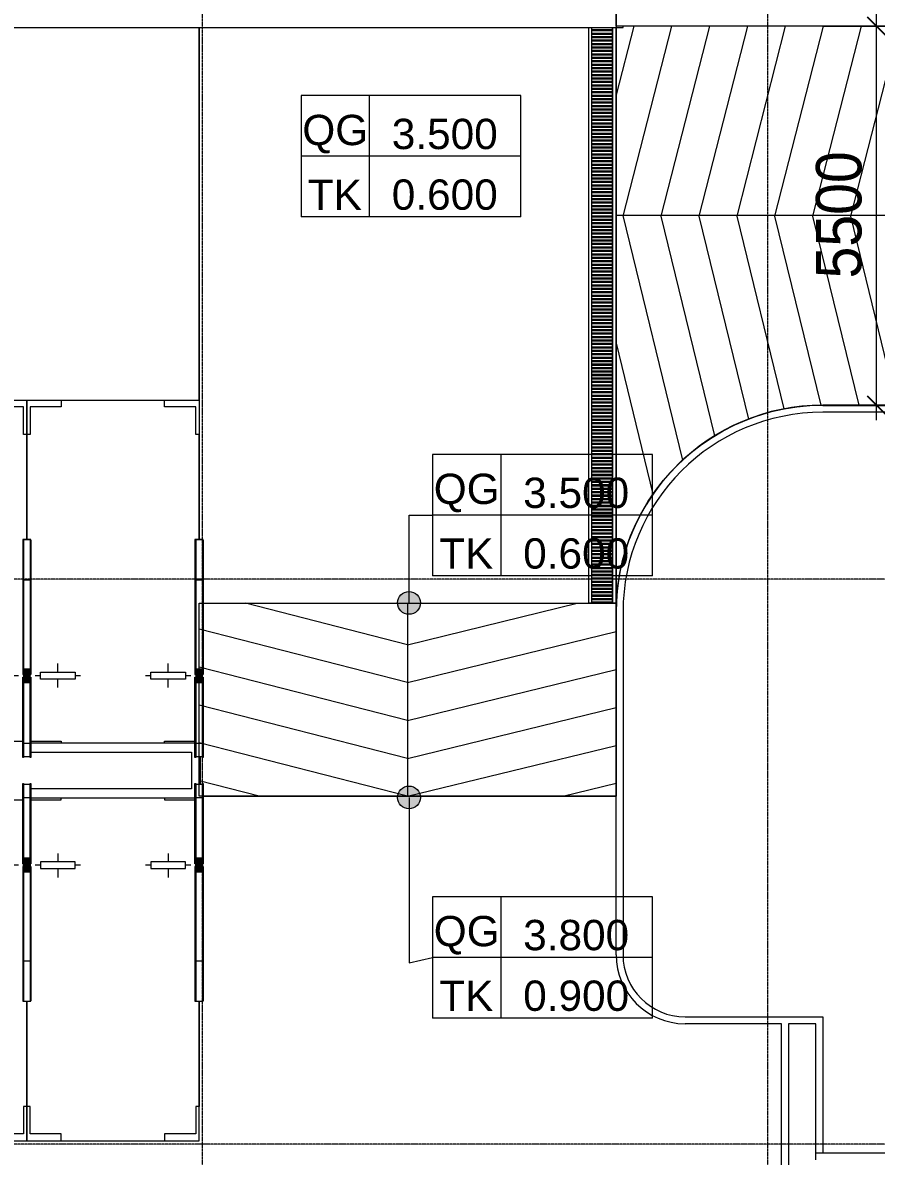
# Model space of a CAD drawing. Header units: millimetres. Extents: x -24439 to 198341, y -52871 to 149926.
# Drawn here: x 89143 to 101528, y 53362 to 69812 of the extents above; entities that cross this region are included whole.
import ezdxf

# ---------------------------------------------------------------- set-up
doc = ezdxf.new("R2010")
doc.units = ezdxf.units.MM
doc.linetypes.add('Grid Line', pattern=[22.225, 12.7, -3.175, 3.175, -3.175])
for name, color, linetype, lineweight in [('A-ANNO-DIMS', 211, 'Continuous', 9), ('A-ANNO-DIMS-220', 211, 'Continuous', 9), ('A-ANNO-NOTE', 131, 'Continuous', 9), ('A-DETL-THIN', 151, 'Continuous', 9), ('A-FLOR', 192, 'Continuous', 9), ('A-WALL', 113, 'Continuous', 9), ('C-PRKG', 70, 'Continuous', 9), ('M-EQPM', 50, 'Continuous', 9), ('S-COLS', 52, 'Continuous', 9), ('S-COLS-3', 9, 'Continuous', 9), ('S-COLS-4', 52, 'Continuous', 18), ('S-GRID-1', 1, 'Grid Line', 9)]:
    doc.layers.add(name, color=color, linetype=linetype, lineweight=lineweight)
doc.styles.add('Arial_6', font='arial_0.ttf', dxfattribs={"height": 2})
doc.styles.add('Arial_7', font='arial_0.ttf', dxfattribs={"height": 440})
doc.styles.add('Arial_9', font='arial_0.ttf', dxfattribs={"width": 0.9, "height": 660})
doc.dimstyles.new('1_Dim_chi_tiet_khu_đất_2', dxfattribs={"dimscale": 304.8, "dimtxt": 673.371204, "dimasz": 0.866142, "dimexe": 0.721785, "dimexo": 0.0625, "dimgap": 0.072178, "dimtad": 1, "dimdec": 0, "dimrnd": 5, "dimzin": 0, "dimdsep": 46, "dimtxsty": 'Arial_9', "dimblk1": 'OBLIQUE', "dimblk2": 'OBLIQUE', "dimsah": 1, "dimcen": 0.09, "dimdle": 0.721785, "dimazin": 0, "dimtfac": 1, "dimtdec": 4, "dimtix": 1, "dimtmove": 0, "dimatfit": 3, "dimfxl": 2.165354, "dimfxlon": 1, "dimtvp": 1, "dimtolj": 1, "dimtzin": 0, "dimarcsym": 2})

# ---------------------------------------------------------------- blocks, each defined once
blk = doc.blocks.new('xe oto1 - xe oto-V148-TKCS_MB ĐỊNH VỊ CAO ĐỘ THIẾT KẾ')
at = {"layer": 'C-PRKG'}
for p, q in [((-2500, 4980), (-2500, 4500)), ((-2500, 4980), (-2500, 0)), ((-2450, 4500), (-2450, 4950)), ((-2450, 4950), (-2000, 4950)), ((-2000, 4950), (-2000, 4980)), ((-500, 4980), (-500, 4950)), ((-500, 4950), (-60, 4950)), ((-2500, 4500), (-2450, 4500)), ((-2500, 500), (-2500, 4500)), ((-2500, 4500), (-2500, 500)), ((-2050, 4170), (-2050, 4050)), ((-2050, 4170), (-2050, 4050)), ((-450, 4170), (-450, 4050)), ((-450, 4170), (-450, 4050)), ((-2300, 4000), (-2380, 4000)), ((-2300, 4000), (-2380, 4000)), ((-1800, 4050), (-2300, 4050)), ((-2300, 4050), (-2300, 3950)), ((-2300, 3950), (-1800, 3950)), ((-2050, 3950), (-2050, 3820)), ((-2050, 3950), (-2050, 3820)), ((-1800, 3950), (-1800, 4050)), ((-1720, 4000), (-1800, 4000)), ((-1720, 4000), (-1800, 4000)), ((-700, 4000), (-780, 4000)), ((-700, 4000), (-780, 4000)), ((-200, 4050), (-700, 4050)), ((-700, 4050), (-700, 3950)), ((-700, 3950), (-200, 3950)), ((-450, 3950), (-450, 3820)), ((-450, 3950), (-450, 3820)), ((-200, 3950), (-200, 4050)), ((-120, 4000), (-200, 4000)), ((-120, 4000), (-200, 4000)), ((0, 0), (0, 2025)), ((0, 500), (0, 2025)), ((0, 2025), (0, 500)), ((-2450, 500), (-2500, 500)), ((-2500, 500), (-2500, 0)), ((-2450, 100), (-2450, 500)), ((0, 500), (-50, 500)), ((-50, 500), (-50, 100)), ((0, 0), (0, 500)), ((-2500, 0), (-2000, 0)), ((-2500, 0), (0, 0)), ((-2000, 100), (-2450, 100)), ((-2000, 0), (-2000, 100)), ((-500, 100), (-500, 0)), ((-50, 100), (-500, 100)), ((-500, 0), (0, 0))]:
    blk.add_line(p, q, dxfattribs=at)
blk = doc.blocks.new('xe oto1 - xe oto-V149-TKCS_MB ĐỊNH VỊ CAO ĐỘ THIẾT KẾ')
at = {"layer": 'C-PRKG'}
for p, q in [((-2440, 4950), (-2000, 4950)), ((-2000, 4950), (-2000, 4980)), ((-500, 4980), (-500, 4950)), ((-500, 4950), (-60, 4950)), ((-2050, 4170), (-2050, 4050)), ((-2050, 4170), (-2050, 4050)), ((-450, 4170), (-450, 4050)), ((-450, 4170), (-450, 4050)), ((-2300, 4000), (-2380, 4000)), ((-2300, 4000), (-2380, 4000)), ((-1800, 4050), (-2300, 4050)), ((-2300, 4050), (-2300, 3950)), ((-2300, 3950), (-1800, 3950)), ((-2050, 3950), (-2050, 3820)), ((-2050, 3950), (-2050, 3820)), ((-1800, 3950), (-1800, 4050)), ((-1720, 4000), (-1800, 4000)), ((-1720, 4000), (-1800, 4000)), ((-700, 4000), (-780, 4000)), ((-700, 4000), (-780, 4000)), ((-200, 4050), (-700, 4050)), ((-700, 4050), (-700, 3950)), ((-700, 3950), (-200, 3950)), ((-450, 3950), (-450, 3820)), ((-450, 3950), (-450, 3820)), ((-200, 3950), (-200, 4050)), ((-120, 4000), (-200, 4000)), ((-120, 4000), (-200, 4000)), ((-2500, 2025), (-2500, 0)), ((-2500, 500), (-2500, 2025)), ((-2500, 2025), (-2500, 500)), ((0, 0), (0, 2025)), ((0, 500), (0, 2025)), ((0, 2025), (0, 500)), ((-2450, 500), (-2500, 500)), ((-2500, 500), (-2500, 0)), ((-2450, 100), (-2450, 500)), ((0, 500), (-50, 500)), ((-50, 500), (-50, 100)), ((0, 0), (0, 500)), ((-2500, 0), (-2000, 0)), ((-2500, 0), (0, 0)), ((-2000, 100), (-2450, 100)), ((-2000, 0), (-2000, 100)), ((-500, 100), (-500, 0)), ((-50, 100), (-500, 100)), ((-500, 0), (0, 0))]:
    blk.add_line(p, q, dxfattribs=at)
blk = doc.blocks.new('xe oto1 - xe oto-V150-TKCS_MB ĐỊNH VỊ CAO ĐỘ THIẾT KẾ')
at = {"layer": 'C-PRKG'}
for p, q in [((-2500, 0), (0, 0)), ((-2500, -4980), (-2500, 0)), ((-500, 0), (0, 0)), ((-500, -100), (-500, 0)), ((0, 0), (0, -500)), ((0, 0), (0, -2025)), ((-2500, 0), (-2000, 0)), ((-2500, -500), (-2500, 0)), ((-2450, -100), (-2450, -500)), ((-2000, -100), (-2450, -100)), ((-2000, 0), (-2000, -100)), ((-50, -100), (-500, -100)), ((-50, -500), (-50, -100)), ((-2450, -500), (-2500, -500)), ((-2500, -500), (-2500, -4500)), ((-2500, -4500), (-2500, -500)), ((0, -500), (-50, -500)), ((0, -500), (0, -2025)), ((0, -2025), (0, -500)), ((-2050, -3950), (-2050, -3820)), ((-2050, -3950), (-2050, -3820)), ((-450, -3950), (-450, -3820)), ((-450, -3950), (-450, -3820)), ((-2300, -4000), (-2380, -4000)), ((-2300, -4000), (-2380, -4000)), ((-2300, -3950), (-1800, -3950)), ((-2300, -4050), (-2300, -3950)), ((-1800, -4050), (-2300, -4050)), ((-2050, -4170), (-2050, -4050)), ((-2050, -4170), (-2050, -4050)), ((-1800, -3950), (-1800, -4050)), ((-1720, -4000), (-1800, -4000)), ((-1720, -4000), (-1800, -4000)), ((-700, -4000), (-780, -4000)), ((-700, -4000), (-780, -4000)), ((-700, -3950), (-200, -3950)), ((-700, -4050), (-700, -3950)), ((-200, -4050), (-700, -4050)), ((-450, -4170), (-450, -4050)), ((-450, -4170), (-450, -4050)), ((-200, -3950), (-200, -4050)), ((-120, -4000), (-200, -4000)), ((-120, -4000), (-200, -4000)), ((-2500, -4500), (-2450, -4500)), ((-2500, -4980), (-2500, -4500)), ((-2450, -4500), (-2450, -4950)), ((-2450, -4950), (-2000, -4950)), ((-2000, -4950), (-2000, -4980)), ((-500, -4950), (-60, -4950)), ((-500, -4980), (-500, -4950))]:
    blk.add_line(p, q, dxfattribs=at)
blk = doc.blocks.new('xe oto1 - xe oto-V151-TKCS_MB ĐỊNH VỊ CAO ĐỘ THIẾT KẾ')
at = {"layer": 'C-PRKG'}
for p, q in [((-2500, 0), (0, 0)), ((-2500, -2025), (-2500, 0)), ((-500, 0), (0, 0)), ((-500, -100), (-500, 0)), ((0, 0), (0, -500)), ((0, 0), (0, -2025)), ((-2500, 0), (-2000, 0)), ((-2500, -500), (-2500, 0)), ((-2450, -100), (-2450, -500)), ((-2000, -100), (-2450, -100)), ((-2000, 0), (-2000, -100)), ((-50, -100), (-500, -100)), ((-50, -500), (-50, -100)), ((-2450, -500), (-2500, -500)), ((-2500, -500), (-2500, -2025)), ((-2500, -2025), (-2500, -500)), ((0, -500), (-50, -500)), ((0, -500), (0, -2025)), ((0, -2025), (0, -500)), ((-2050, -3950), (-2050, -3820)), ((-2050, -3950), (-2050, -3820)), ((-450, -3950), (-450, -3820)), ((-450, -3950), (-450, -3820)), ((-2300, -4000), (-2380, -4000)), ((-2300, -4000), (-2380, -4000)), ((-2300, -3950), (-1800, -3950)), ((-2300, -4050), (-2300, -3950)), ((-1800, -4050), (-2300, -4050)), ((-2050, -4170), (-2050, -4050)), ((-2050, -4170), (-2050, -4050)), ((-1800, -3950), (-1800, -4050)), ((-1720, -4000), (-1800, -4000)), ((-1720, -4000), (-1800, -4000)), ((-700, -4000), (-780, -4000)), ((-700, -4000), (-780, -4000)), ((-700, -3950), (-200, -3950)), ((-700, -4050), (-700, -3950)), ((-200, -4050), (-700, -4050)), ((-450, -4170), (-450, -4050)), ((-450, -4170), (-450, -4050)), ((-200, -3950), (-200, -4050)), ((-120, -4000), (-200, -4000)), ((-120, -4000), (-200, -4000)), ((-2440, -4950), (-2000, -4950)), ((-2000, -4950), (-2000, -4980)), ((-500, -4950), (-60, -4950)), ((-500, -4980), (-500, -4950))]:
    blk.add_line(p, q, dxfattribs=at)
blk = doc.blocks.new('TRỤ ĐỂ XE - TRỤ ĐỂ XE-2599185-TKCS_MB ĐỊNH VỊ CAO ĐỘ THIẾT KẾ')
at = {"layer": 'S-COLS-3'}
blk.add_hatch(color=256, dxfattribs=at).paths.add_polyline_path([(50, 100), (-50, 100), (-50, -100), (50, -100), (50, 20)])
at = {"layer": 'S-COLS'}
for p, q in [((-60, 961), (-60, 1185)), ((-60, 1185), (-50, 1185)), ((-50, 1185), (-50, 961)), ((-50, 1177), (50, 1177)), ((50, 961), (50, 1185)), ((50, 1185), (60, 1185)), ((60, 1185), (60, 961)), ((-60, 20), (-60, 961)), ((-50, 961), (-60, 961)), ((50, 978), (-50, 978)), ((-50, 961), (-50, 20)), ((50, 20), (50, 961)), ((60, 961), (50, 961)), ((60, 961), (60, 20)), ((-50, 20), (-60, 20)), ((50, 100), (-50, 100)), ((60, 20), (50, 20)), ((-60, -1363), (-60, -20)), ((-50, -20), (-60, -20)), ((-50, -1363), (-50, -20)), ((50, -100), (-50, -100)), ((50, -1363), (50, -20)), ((60, -20), (50, -20)), ((60, -1363), (60, -20)), ((-60, -1966), (-60, -1363)), ((-50, -1363), (-60, -1363)), ((-50, -1966), (-50, -1363)), ((-50, -1388), (50, -1388)), ((50, -1966), (50, -1363)), ((60, -1363), (50, -1363)), ((60, -1966), (60, -1363)), ((-50, -1966), (-60, -1966)), ((-60, -1966), (-60, -1975)), ((-50, -1974), (-50, -1966)), ((-50, -1974), (50, -1974)), ((60, -1966), (50, -1966)), ((50, -1974), (50, -1966)), ((60, -1975), (60, -1966)), ((-60, -1975), (60, -1975))]:
    blk.add_line(p, q, dxfattribs=at)
at = {"layer": 'S-COLS-4'}
for p, q in [((-50, 20), (-50, -20)), ((50, -20), (50, 20))]:
    blk.add_line(p, q, dxfattribs=at)
blk = doc.blocks.new('TRỤ ĐỂ XE - TRỤ ĐỂ XE-2599187-TKCS_MB ĐỊNH VỊ CAO ĐỘ THIẾT KẾ')
at = {"layer": 'S-COLS-3'}
blk.add_hatch(color=256, dxfattribs=at).paths.add_polyline_path([(-50, 100), (-50, -100), (50, -100), (50, 100)])
at = {"layer": 'S-COLS'}
for p, q in [((60, 1975), (-60, 1975)), ((-60, 1975), (-60, 1966)), ((60, 1966), (60, 1975)), ((-60, 1966), (-50, 1966)), ((-60, 1363), (-60, 1966)), ((50, 1974), (-50, 1974)), ((-50, 1966), (-50, 1974)), ((-50, 1363), (-50, 1966)), ((50, 1966), (50, 1974)), ((50, 1966), (60, 1966)), ((50, 1363), (50, 1966)), ((60, 1363), (60, 1966)), ((-60, 1363), (-50, 1363)), ((-60, 20), (-60, 1363)), ((50, 1388), (-50, 1388)), ((-50, 20), (-50, 1363)), ((50, 1363), (60, 1363)), ((50, 20), (50, 1363)), ((60, 20), (60, 1363)), ((-60, 20), (-50, 20)), ((-50, 100), (50, 100)), ((50, 20), (60, 20)), ((-60, -961), (-60, -20)), ((-60, -20), (-50, -20)), ((-50, -20), (-50, -961)), ((-50, -100), (50, -100)), ((50, -961), (50, -20)), ((50, -20), (60, -20)), ((60, -20), (60, -961)), ((-60, -1185), (-60, -961)), ((-60, -961), (-50, -961)), ((-50, -961), (-50, -1185)), ((-50, -978), (50, -978)), ((50, -1185), (50, -961)), ((50, -961), (60, -961)), ((60, -961), (60, -1185)), ((-50, -1185), (-60, -1185)), ((50, -1177), (-50, -1177)), ((60, -1185), (50, -1185))]:
    blk.add_line(p, q, dxfattribs=at)
at = {"layer": 'S-COLS-4'}
for p, q in [((-50, -20), (-50, 20)), ((50, 20), (50, -20))]:
    blk.add_line(p, q, dxfattribs=at)
blk = doc.blocks.new('THOAT NUOC 300 - w300-4726151-TKCS_MB ĐỊNH VỊ CAO ĐỘ THIẾT KẾ')
at = {"layer": 'M-EQPM'}
for p, q in [((-4187, 150), (-4187, 200)), ((4167, 200), (-4187, 200)), ((-4187, -150), (-4187, 150)), ((-4167, 150), (-4187, 150)), ((-4187, 150), (4167, 150)), ((-4167, 150), (-4167, -150)), ((-4137, -150), (-4137, 150)), ((-4117, 150), (-4137, 150)), ((-4117, 150), (-4117, -150)), ((-4087, -150), (-4087, 150)), ((-4067, 150), (-4087, 150)), ((-4067, 150), (-4067, -150)), ((-4037, -150), (-4037, 150)), ((-4017, 150), (-4037, 150)), ((-4017, 150), (-4017, -150)), ((-3987, -150), (-3987, 150)), ((-3967, 150), (-3987, 150)), ((-3967, 150), (-3967, -150)), ((-3937, -150), (-3937, 150)), ((-3917, 150), (-3937, 150)), ((-3917, 150), (-3917, -150)), ((-3887, -150), (-3887, 150)), ((-3867, 150), (-3887, 150)), ((-3867, 150), (-3867, -150)), ((-3837, -150), (-3837, 150)), ((-3817, 150), (-3837, 150)), ((-3817, 150), (-3817, -150)), ((-3787, -150), (-3787, 150)), ((-3767, 150), (-3787, 150)), ((-3767, 150), (-3767, -150)), ((-3737, -150), (-3737, 150)), ((-3717, 150), (-3737, 150)), ((-3717, 150), (-3717, -150)), ((-3687, -150), (-3687, 150)), ((-3667, 150), (-3687, 150)), ((-3667, 150), (-3667, -150)), ((-3637, -150), (-3637, 150)), ((-3617, 150), (-3637, 150)), ((-3617, 150), (-3617, -150)), ((-3587, -150), (-3587, 150)), ((-3567, 150), (-3587, 150)), ((-3567, 150), (-3567, -150)), ((-3537, -150), (-3537, 150)), ((-3517, 150), (-3537, 150)), ((-3517, 150), (-3517, -150)), ((-3487, -150), (-3487, 150)), ((-3467, 150), (-3487, 150)), ((-3467, 150), (-3467, -150)), ((-3437, -150), (-3437, 150)), ((-3417, 150), (-3437, 150)), ((-3417, 150), (-3417, -150)), ((-3387, -150), (-3387, 150)), ((-3367, 150), (-3387, 150)), ((-3367, 150), (-3367, -150)), ((-3337, -150), (-3337, 150)), ((-3317, 150), (-3337, 150)), ((-3317, 150), (-3317, -150)), ((-3287, -150), (-3287, 150)), ((-3267, 150), (-3287, 150)), ((-3267, 150), (-3267, -150)), ((-3237, -150), (-3237, 150)), ((-3217, 150), (-3237, 150)), ((-3217, 150), (-3217, -150)), ((-3187, -150), (-3187, 150)), ((-3167, 150), (-3187, 150)), ((-3167, 150), (-3167, -150)), ((-3137, -150), (-3137, 150)), ((-3117, 150), (-3137, 150)), ((-3117, 150), (-3117, -150)), ((-3087, -150), (-3087, 150)), ((-3067, 150), (-3087, 150)), ((-3067, 150), (-3067, -150)), ((-3037, -150), (-3037, 150)), ((-3017, 150), (-3037, 150)), ((-3017, 150), (-3017, -150)), ((-2987, -150), (-2987, 150)), ((-2967, 150), (-2987, 150)), ((-2967, 150), (-2967, -150)), ((-2937, -150), (-2937, 150)), ((-2917, 150), (-2937, 150)), ((-2917, 150), (-2917, -150)), ((-2887, -150), (-2887, 150)), ((-2867, 150), (-2887, 150)), ((-2867, 150), (-2867, -150)), ((-2836, -150), (-2836, 150)), ((-2816, 150), (-2836, 150)), ((-2816, 150), (-2816, -150)), ((-2786, -150), (-2786, 150)), ((-2766, 150), (-2786, 150)), ((-2766, 150), (-2766, -150)), ((-2736, -150), (-2736, 150)), ((-2716, 150), (-2736, 150)), ((-2716, 150), (-2716, -150)), ((-2686, -150), (-2686, 150)), ((-2666, 150), (-2686, 150)), ((-2666, 150), (-2666, -150)), ((-2636, -150), (-2636, 150)), ((-2616, 150), (-2636, 150)), ((-2616, 150), (-2616, -150)), ((-2586, -150), (-2586, 150)), ((-2566, 150), (-2586, 150)), ((-2566, 150), (-2566, -150)), ((-2536, -150), (-2536, 150)), ((-2516, 150), (-2536, 150)), ((-2516, 150), (-2516, -150)), ((-2486, -150), (-2486, 150)), ((-2466, 150), (-2486, 150)), ((-2466, 150), (-2466, -150)), ((-2436, -150), (-2436, 150)), ((-2416, 150), (-2436, 150)), ((-2416, 150), (-2416, -150)), ((-2386, -150), (-2386, 150)), ((-2366, 150), (-2386, 150)), ((-2366, 150), (-2366, -150)), ((-2336, -150), (-2336, 150)), ((-2316, 150), (-2336, 150)), ((-2316, 150), (-2316, -150)), ((-2286, -150), (-2286, 150)), ((-2266, 150), (-2286, 150)), ((-2266, 150), (-2266, -150)), ((-2236, -150), (-2236, 150)), ((-2216, 150), (-2236, 150)), ((-2216, 150), (-2216, -150)), ((-2186, -150), (-2186, 150)), ((-2166, 150), (-2186, 150)), ((-2166, 150), (-2166, -150)), ((-2136, -150), (-2136, 150)), ((-2116, 150), (-2136, 150)), ((-2116, 150), (-2116, -150)), ((-2086, -150), (-2086, 150)), ((-2066, 150), (-2086, 150)), ((-2066, 150), (-2066, -150)), ((-2036, -150), (-2036, 150)), ((-2016, 150), (-2036, 150)), ((-2016, 150), (-2016, -150)), ((-1986, -150), (-1986, 150)), ((-1966, 150), (-1986, 150)), ((-1966, 150), (-1966, -150)), ((-1936, -150), (-1936, 150)), ((-1916, 150), (-1936, 150)), ((-1916, 150), (-1916, -150)), ((-1886, -150), (-1886, 150)), ((-1866, 150), (-1886, 150)), ((-1866, 150), (-1866, -150)), ((-1836, -150), (-1836, 150)), ((-1816, 150), (-1836, 150)), ((-1816, 150), (-1816, -150)), ((-1786, -150), (-1786, 150)), ((-1766, 150), (-1786, 150)), ((-1766, 150), (-1766, -150)), ((-1736, -150), (-1736, 150)), ((-1716, 150), (-1736, 150)), ((-1716, 150), (-1716, -150)), ((-1686, -150), (-1686, 150)), ((-1666, 150), (-1686, 150)), ((-1666, 150), (-1666, -150)), ((-1636, -150), (-1636, 150)), ((-1616, 150), (-1636, 150)), ((-1616, 150), (-1616, -150)), ((-1586, -150), (-1586, 150)), ((-1566, 150), (-1586, 150)), ((-1566, 150), (-1566, -150)), ((-1536, -150), (-1536, 150)), ((-1516, 150), (-1536, 150)), ((-1516, 150), (-1516, -150)), ((-1486, -150), (-1486, 150)), ((-1466, 150), (-1486, 150)), ((-1466, 150), (-1466, -150)), ((-1436, -150), (-1436, 150)), ((-1416, 150), (-1436, 150)), ((-1416, 150), (-1416, -150)), ((-1386, -150), (-1386, 150)), ((-1366, 150), (-1386, 150)), ((-1366, 150), (-1366, -150)), ((-1336, -150), (-1336, 150)), ((-1316, 150), (-1336, 150)), ((-1316, 150), (-1316, -150)), ((-1286, -150), (-1286, 150)), ((-1266, 150), (-1286, 150)), ((-1266, 150), (-1266, -150)), ((-1236, -150), (-1236, 150)), ((-1216, 150), (-1236, 150)), ((-1216, 150), (-1216, -150)), ((-1186, -150), (-1186, 150)), ((-1166, 150), (-1186, 150)), ((-1166, 150), (-1166, -150)), ((-1136, -150), (-1136, 150)), ((-1116, 150), (-1136, 150)), ((-1116, 150), (-1116, -150)), ((-1086, -150), (-1086, 150)), ((-1066, 150), (-1086, 150)), ((-1066, 150), (-1066, -150)), ((-1036, -150), (-1036, 150)), ((-1016, 150), (-1036, 150)), ((-1016, 150), (-1016, -150)), ((-986, -150), (-986, 150)), ((-966, 150), (-986, 150)), ((-966, 150), (-966, -150)), ((-935, -150), (-935, 150)), ((-915, 150), (-935, 150)), ((-915, 150), (-915, -150)), ((-885, -150), (-885, 150)), ((-865, 150), (-885, 150)), ((-865, 150), (-865, -150)), ((-835, -150), (-835, 150)), ((-815, 150), (-835, 150)), ((-815, 150), (-815, -150)), ((-785, -150), (-785, 150)), ((-765, 150), (-785, 150)), ((-765, 150), (-765, -150)), ((-735, -150), (-735, 150)), ((-715, 150), (-735, 150)), ((-715, 150), (-715, -150)), ((-685, -150), (-685, 150)), ((-665, 150), (-685, 150)), ((-665, 150), (-665, -150)), ((-635, -150), (-635, 150)), ((-615, 150), (-635, 150)), ((-615, 150), (-615, -150)), ((-585, -150), (-585, 150)), ((-565, 150), (-585, 150)), ((-565, 150), (-565, -150)), ((-535, -150), (-535, 150)), ((-515, 150), (-535, 150)), ((-515, 150), (-515, -150)), ((-485, -150), (-485, 150)), ((-465, 150), (-485, 150)), ((-465, 150), (-465, -150)), ((-435, -150), (-435, 150)), ((-415, 150), (-435, 150)), ((-415, 150), (-415, -150)), ((-385, -150), (-385, 150)), ((-365, 150), (-385, 150)), ((-365, 150), (-365, -150)), ((-335, -150), (-335, 150)), ((-315, 150), (-335, 150)), ((-315, 150), (-315, -150)), ((-285, -150), (-285, 150)), ((-265, 150), (-285, 150)), ((-265, 150), (-265, -150)), ((-235, -150), (-235, 150)), ((-215, 150), (-235, 150)), ((-215, 150), (-215, -150)), ((-185, -150), (-185, 150)), ((-165, 150), (-185, 150)), ((-165, 150), (-165, -150)), ((-135, -150), (-135, 150)), ((-115, 150), (-135, 150)), ((-115, 150), (-115, -150)), ((-85, -150), (-85, 150)), ((-65, 150), (-85, 150)), ((-65, 150), (-65, -150)), ((-35, -150), (-35, 150)), ((-15, 150), (-35, 150)), ((-15, 150), (-15, -150)), ((15, -150), (15, 150)), ((35, 150), (15, 150)), ((35, 150), (35, -150)), ((65, -150), (65, 150)), ((85, 150), (65, 150)), ((85, 150), (85, -150)), ((115, -150), (115, 150)), ((135, 150), (115, 150)), ((135, 150), (135, -150)), ((165, -150), (165, 150)), ((185, 150), (165, 150)), ((185, 150), (185, -150)), ((215, -150), (215, 150)), ((235, 150), (215, 150)), ((235, 150), (235, -150)), ((265, -150), (265, 150)), ((285, 150), (265, 150)), ((285, 150), (285, -150)), ((315, -150), (315, 150)), ((335, 150), (315, 150)), ((335, 150), (335, -150)), ((365, -150), (365, 150)), ((385, 150), (365, 150)), ((385, 150), (385, -150)), ((415, -150), (415, 150)), ((435, 150), (415, 150)), ((435, 150), (435, -150)), ((465, -150), (465, 150)), ((485, 150), (465, 150)), ((485, 150), (485, -150)), ((515, -150), (515, 150)), ((535, 150), (515, 150)), ((535, 150), (535, -150)), ((565, -150), (565, 150)), ((585, 150), (565, 150)), ((585, 150), (585, -150)), ((615, -150), (615, 150)), ((635, 150), (615, 150)), ((635, 150), (635, -150)), ((665, -150), (665, 150)), ((685, 150), (665, 150)), ((685, 150), (685, -150)), ((715, -150), (715, 150)), ((735, 150), (715, 150)), ((735, 150), (735, -150)), ((765, -150), (765, 150)), ((785, 150), (765, 150)), ((785, 150), (785, -150)), ((815, -150), (815, 150)), ((835, 150), (815, 150)), ((835, 150), (835, -150)), ((865, -150), (865, 150)), ((885, 150), (865, 150)), ((885, 150), (885, -150)), ((915, -150), (915, 150)), ((935, 150), (915, 150)), ((935, 150), (935, -150)), ((966, -150), (966, 150)), ((986, 150), (966, 150)), ((986, 150), (986, -150)), ((1016, -150), (1016, 150)), ((1036, 150), (1016, 150)), ((1036, 150), (1036, -150)), ((1066, -150), (1066, 150)), ((1086, 150), (1066, 150)), ((1086, 150), (1086, -150)), ((1116, -150), (1116, 150)), ((1136, 150), (1116, 150)), ((1136, 150), (1136, -150)), ((1166, -150), (1166, 150)), ((1186, 150), (1166, 150)), ((1186, 150), (1186, -150)), ((1216, -150), (1216, 150)), ((1236, 150), (1216, 150)), ((1236, 150), (1236, -150)), ((1266, -150), (1266, 150)), ((1286, 150), (1266, 150)), ((1286, 150), (1286, -150)), ((1316, -150), (1316, 150)), ((1336, 150), (1316, 150)), ((1336, 150), (1336, -150)), ((1366, -150), (1366, 150)), ((1386, 150), (1366, 150)), ((1386, 150), (1386, -150)), ((1416, -150), (1416, 150)), ((1436, 150), (1416, 150)), ((1436, 150), (1436, -150)), ((1466, -150), (1466, 150)), ((1486, 150), (1466, 150)), ((1486, 150), (1486, -150)), ((1516, -150), (1516, 150)), ((1536, 150), (1516, 150)), ((1536, 150), (1536, -150)), ((1566, -150), (1566, 150)), ((1586, 150), (1566, 150)), ((1586, 150), (1586, -150)), ((1616, -150), (1616, 150)), ((1636, 150), (1616, 150)), ((1636, 150), (1636, -150)), ((1666, -150), (1666, 150)), ((1686, 150), (1666, 150)), ((1686, 150), (1686, -150)), ((1716, -150), (1716, 150)), ((1736, 150), (1716, 150)), ((1736, 150), (1736, -150)), ((1766, -150), (1766, 150)), ((1786, 150), (1766, 150)), ((1786, 150), (1786, -150)), ((1816, -150), (1816, 150)), ((1836, 150), (1816, 150)), ((1836, 150), (1836, -150)), ((1866, -150), (1866, 150)), ((1886, 150), (1866, 150)), ((1886, 150), (1886, -150)), ((1916, -150), (1916, 150)), ((1936, 150), (1916, 150)), ((1936, 150), (1936, -150)), ((1966, -150), (1966, 150)), ((1986, 150), (1966, 150)), ((1986, 150), (1986, -150)), ((2016, -150), (2016, 150)), ((2036, 150), (2016, 150)), ((2036, 150), (2036, -150)), ((2066, -150), (2066, 150)), ((2086, 150), (2066, 150)), ((2086, 150), (2086, -150)), ((2116, -150), (2116, 150)), ((2136, 150), (2116, 150)), ((2136, 150), (2136, -150)), ((2166, -150), (2166, 150)), ((2186, 150), (2166, 150)), ((2186, 150), (2186, -150)), ((2216, -150), (2216, 150)), ((2236, 150), (2216, 150)), ((2236, 150), (2236, -150)), ((2266, -150), (2266, 150)), ((2286, 150), (2266, 150)), ((2286, 150), (2286, -150)), ((2316, -150), (2316, 150)), ((2336, 150), (2316, 150)), ((2336, 150), (2336, -150)), ((2366, -150), (2366, 150)), ((2386, 150), (2366, 150)), ((2386, 150), (2386, -150)), ((2416, -150), (2416, 150)), ((2436, 150), (2416, 150)), ((2436, 150), (2436, -150)), ((2466, -150), (2466, 150)), ((2486, 150), (2466, 150)), ((2486, 150), (2486, -150)), ((2516, -150), (2516, 150)), ((2536, 150), (2516, 150)), ((2536, 150), (2536, -150)), ((2566, -150), (2566, 150)), ((2586, 150), (2566, 150)), ((2586, 150), (2586, -150)), ((2616, -150), (2616, 150)), ((2636, 150), (2616, 150)), ((2636, 150), (2636, -150)), ((2666, -150), (2666, 150)), ((2686, 150), (2666, 150)), ((2686, 150), (2686, -150)), ((2716, -150), (2716, 150)), ((2736, 150), (2716, 150)), ((2736, 150), (2736, -150)), ((2766, -150), (2766, 150)), ((2786, 150), (2766, 150)), ((2786, 150), (2786, -150)), ((2816, -150), (2816, 150)), ((2836, 150), (2816, 150)), ((2836, 150), (2836, -150)), ((2867, -150), (2867, 150)), ((2887, 150), (2867, 150)), ((2887, 150), (2887, -150)), ((2917, -150), (2917, 150)), ((2937, 150), (2917, 150)), ((2937, 150), (2937, -150)), ((2967, -150), (2967, 150)), ((2987, 150), (2967, 150)), ((2987, 150), (2987, -150)), ((3017, -150), (3017, 150)), ((3037, 150), (3017, 150)), ((3037, 150), (3037, -150)), ((3067, -150), (3067, 150)), ((3087, 150), (3067, 150)), ((3087, 150), (3087, -150)), ((3117, -150), (3117, 150)), ((3137, 150), (3117, 150)), ((3137, 150), (3137, -150)), ((3167, -150), (3167, 150)), ((3187, 150), (3167, 150)), ((3187, 150), (3187, -150)), ((3217, -150), (3217, 150)), ((3237, 150), (3217, 150)), ((3237, 150), (3237, -150)), ((3267, -150), (3267, 150)), ((3287, 150), (3267, 150)), ((3287, 150), (3287, -150)), ((3317, -150), (3317, 150)), ((3337, 150), (3317, 150)), ((3337, 150), (3337, -150)), ((3367, -150), (3367, 150)), ((3387, 150), (3367, 150)), ((3387, 150), (3387, -150)), ((3417, -150), (3417, 150)), ((3437, 150), (3417, 150)), ((3437, 150), (3437, -150)), ((3467, -150), (3467, 150)), ((3487, 150), (3467, 150)), ((3487, 150), (3487, -150)), ((3517, -150), (3517, 150)), ((3537, 150), (3517, 150)), ((3537, 150), (3537, -150)), ((3567, -150), (3567, 150)), ((3587, 150), (3567, 150)), ((3587, 150), (3587, -150)), ((3617, -150), (3617, 150)), ((3637, 150), (3617, 150)), ((3637, 150), (3637, -150)), ((3667, -150), (3667, 150)), ((3687, 150), (3667, 150)), ((3687, 150), (3687, -150)), ((3717, -150), (3717, 150)), ((3737, 150), (3717, 150)), ((3737, 150), (3737, -150)), ((3767, -150), (3767, 150)), ((3787, 150), (3767, 150)), ((3787, 150), (3787, -150)), ((3817, -150), (3817, 150)), ((3837, 150), (3817, 150)), ((3837, 150), (3837, -150)), ((3867, -150), (3867, 150)), ((3887, 150), (3867, 150)), ((3887, 150), (3887, -150)), ((3917, -150), (3917, 150)), ((3937, 150), (3917, 150)), ((3937, 150), (3937, -150)), ((3967, -150), (3967, 150)), ((3987, 150), (3967, 150)), ((3987, 150), (3987, -150)), ((4017, -150), (4017, 150)), ((4037, 150), (4017, 150)), ((4037, 150), (4037, -150)), ((4067, -150), (4067, 150)), ((4087, 150), (4067, 150)), ((4087, 150), (4087, -150)), ((4117, -150), (4117, 150)), ((4137, 150), (4117, 150)), ((4137, 150), (4137, -150)), ((-4187, -150), (-4167, -150)), ((-4187, -200), (-4187, -150)), ((-4187, -150), (4167, -150)), ((-4137, -150), (-4117, -150)), ((-4087, -150), (-4067, -150)), ((-4037, -150), (-4017, -150)), ((-3987, -150), (-3967, -150)), ((-3937, -150), (-3917, -150)), ((-3887, -150), (-3867, -150)), ((-3837, -150), (-3817, -150)), ((-3787, -150), (-3767, -150)), ((-3737, -150), (-3717, -150)), ((-3687, -150), (-3667, -150)), ((-3637, -150), (-3617, -150)), ((-3587, -150), (-3567, -150)), ((-3537, -150), (-3517, -150)), ((-3487, -150), (-3467, -150)), ((-3437, -150), (-3417, -150)), ((-3387, -150), (-3367, -150)), ((-3337, -150), (-3317, -150)), ((-3287, -150), (-3267, -150)), ((-3237, -150), (-3217, -150)), ((-3187, -150), (-3167, -150)), ((-3137, -150), (-3117, -150)), ((-3087, -150), (-3067, -150)), ((-3037, -150), (-3017, -150)), ((-2987, -150), (-2967, -150)), ((-2937, -150), (-2917, -150)), ((-2887, -150), (-2867, -150)), ((-2836, -150), (-2816, -150)), ((-2786, -150), (-2766, -150)), ((-2736, -150), (-2716, -150)), ((-2686, -150), (-2666, -150)), ((-2636, -150), (-2616, -150)), ((-2586, -150), (-2566, -150)), ((-2536, -150), (-2516, -150)), ((-2486, -150), (-2466, -150)), ((-2436, -150), (-2416, -150)), ((-2386, -150), (-2366, -150)), ((-2336, -150), (-2316, -150)), ((-2286, -150), (-2266, -150)), ((-2236, -150), (-2216, -150)), ((-2186, -150), (-2166, -150)), ((-2136, -150), (-2116, -150)), ((-2086, -150), (-2066, -150)), ((-2036, -150), (-2016, -150)), ((-1986, -150), (-1966, -150)), ((-1936, -150), (-1916, -150)), ((-1886, -150), (-1866, -150)), ((-1836, -150), (-1816, -150)), ((-1786, -150), (-1766, -150)), ((-1736, -150), (-1716, -150)), ((-1686, -150), (-1666, -150)), ((-1636, -150), (-1616, -150)), ((-1586, -150), (-1566, -150)), ((-1536, -150), (-1516, -150)), ((-1486, -150), (-1466, -150)), ((-1436, -150), (-1416, -150)), ((-1386, -150), (-1366, -150)), ((-1336, -150), (-1316, -150)), ((-1286, -150), (-1266, -150)), ((-1236, -150), (-1216, -150)), ((-1186, -150), (-1166, -150)), ((-1136, -150), (-1116, -150)), ((-1086, -150), (-1066, -150)), ((-1036, -150), (-1016, -150)), ((-986, -150), (-966, -150)), ((-935, -150), (-915, -150)), ((-885, -150), (-865, -150)), ((-835, -150), (-815, -150)), ((-785, -150), (-765, -150)), ((-735, -150), (-715, -150)), ((-685, -150), (-665, -150)), ((-635, -150), (-615, -150)), ((-585, -150), (-565, -150)), ((-535, -150), (-515, -150)), ((-485, -150), (-465, -150)), ((-435, -150), (-415, -150)), ((-385, -150), (-365, -150)), ((-335, -150), (-315, -150)), ((-285, -150), (-265, -150)), ((-235, -150), (-215, -150)), ((-185, -150), (-165, -150)), ((-135, -150), (-115, -150)), ((-85, -150), (-65, -150)), ((-35, -150), (-15, -150)), ((15, -150), (35, -150)), ((65, -150), (85, -150)), ((115, -150), (135, -150)), ((165, -150), (185, -150)), ((215, -150), (235, -150)), ((265, -150), (285, -150)), ((315, -150), (335, -150)), ((365, -150), (385, -150)), ((415, -150), (435, -150)), ((465, -150), (485, -150)), ((515, -150), (535, -150)), ((565, -150), (585, -150)), ((615, -150), (635, -150)), ((665, -150), (685, -150)), ((715, -150), (735, -150)), ((765, -150), (785, -150)), ((815, -150), (835, -150)), ((865, -150), (885, -150)), ((915, -150), (935, -150)), ((966, -150), (986, -150)), ((1016, -150), (1036, -150)), ((1066, -150), (1086, -150)), ((1116, -150), (1136, -150)), ((1166, -150), (1186, -150)), ((1216, -150), (1236, -150)), ((1266, -150), (1286, -150)), ((1316, -150), (1336, -150)), ((1366, -150), (1386, -150)), ((1416, -150), (1436, -150)), ((1466, -150), (1486, -150)), ((1516, -150), (1536, -150)), ((1566, -150), (1586, -150)), ((1616, -150), (1636, -150)), ((1666, -150), (1686, -150)), ((1716, -150), (1736, -150)), ((1766, -150), (1786, -150)), ((1816, -150), (1836, -150)), ((1866, -150), (1886, -150)), ((1916, -150), (1936, -150)), ((1966, -150), (1986, -150)), ((2016, -150), (2036, -150)), ((2066, -150), (2086, -150)), ((2116, -150), (2136, -150)), ((2166, -150), (2186, -150)), ((2216, -150), (2236, -150)), ((2266, -150), (2286, -150)), ((2316, -150), (2336, -150)), ((2366, -150), (2386, -150)), ((2416, -150), (2436, -150)), ((2466, -150), (2486, -150)), ((2516, -150), (2536, -150)), ((2566, -150), (2586, -150)), ((2616, -150), (2636, -150)), ((2666, -150), (2686, -150)), ((2716, -150), (2736, -150)), ((2766, -150), (2786, -150)), ((2816, -150), (2836, -150)), ((2867, -150), (2887, -150)), ((2917, -150), (2937, -150)), ((2967, -150), (2987, -150)), ((3017, -150), (3037, -150)), ((3067, -150), (3087, -150)), ((3117, -150), (3137, -150)), ((3167, -150), (3187, -150)), ((3217, -150), (3237, -150)), ((3267, -150), (3287, -150)), ((3317, -150), (3337, -150)), ((3367, -150), (3387, -150)), ((3417, -150), (3437, -150)), ((3467, -150), (3487, -150)), ((3517, -150), (3537, -150)), ((3567, -150), (3587, -150)), ((3617, -150), (3637, -150)), ((3667, -150), (3687, -150)), ((3717, -150), (3737, -150)), ((3767, -150), (3787, -150)), ((3817, -150), (3837, -150)), ((3867, -150), (3887, -150)), ((3917, -150), (3937, -150)), ((3967, -150), (3987, -150)), ((4017, -150), (4037, -150)), ((4067, -150), (4087, -150)), ((4117, -150), (4137, -150)), ((4167, -200), (-4187, -200))]:
    blk.add_line(p, q, dxfattribs=at)
blk = doc.blocks.new('GHI CHU CAO DO THIET KE - GHI CHÚ CAO ĐỘ THIẾT KẾ-1513209-TKCS_MB ĐỊNH VỊ CAO ĐỘ THIẾT KẾ')
at = {"layer": 'A-ANNO-NOTE'}
for p, q in [((0, 8), (0, 0)), ((14.5, 8), (0, 8)), ((4.5, 8), (4.5, 0)), ((14.5, 0), (14.5, 8)), ((14.5, 4), (0, 4)), ((14.5, 0), (0, 0))]:
    blk.add_line(p, q, dxfattribs=at)
at = {"layer": 'A-ANNO-NOTE', "char_height": 2, "attachment_point": 5, "line_spacing_factor": 0.936439, "style": 'Arial_6'}
for s, insert, width in [('\\pt0.5,1,1.5,2,2.5,3,3.5,4,4.5,5,5.5,6,6.5,7,7.5,8,8.5,9,9.5,10,10.5,11,11.5,12,12.5,13,13.5,14,14.5,15,15.5,16;QG', (2.255, 5.459), 4.63), ('\\pt0.5,1,1.5,2,2.5,3,3.5,4,4.5,5,5.5,6,6.5,7,7.5,8,8.5,9,9.5,10,10.5,11,11.5,12,12.5,13,13.5,14,14.5,15,15.5,16;TK', (2.229, 1.459), 4.5)]:
    blk.add_mtext(s, dxfattribs=dict(at, insert=insert, width=width))
blk = doc.blocks.new('DIMBLOCK2-TKCS_MB ĐỊNH VỊ CAO ĐỘ THIẾT KẾ')
at = {"layer": 'A-ANNO-DIMS-220'}
for p, q in [((101531, 64042), (101531, 69982)), ((100871, 69762), (101751, 69762)), ((101531, 69762), (100871, 69762)), ((100871, 64262), (101751, 64262)), ((101531, 64262), (100871, 64262))]:
    blk.add_line(p, q, dxfattribs=at)
at = {"layer": 'A-ANNO-DIMS-220', "lineweight": 25}
for p, q in [((101531, 69762), (101399, 69894)), ((101531, 69762), (101663, 69630)), ((101531, 64262), (101399, 64394)), ((101531, 64262), (101663, 64130))]:
    blk.add_line(p, q, dxfattribs=at)
at = {"layer": 'A-ANNO-DIMS-220', "color": 0, "insert": (100652, 66100), "char_height": 660, "width": 2187.94, "attachment_point": 1, "rotation": 90, "line_spacing_factor": 0.941778, "style": 'Arial_9'}
blk.add_mtext('5500', dxfattribs=at)
blk = doc.blocks.new('_Oblique')
at = {"color": 0, "linetype": 'ByBlock', "lineweight": -2}
blk.add_line((-0.5, -0.5), (0.5, 0.5), dxfattribs=at)

msp = doc.modelspace()

# ---------------------------------------------------------------- hatches: boundary and pattern name
at = {"layer": 'A-ANNO-NOTE'}
h = msp.add_hatch(color=256, dxfattribs=at)
edge = h.paths.add_edge_path()
edge.add_arc((94747.9, 61391.8), 165, 0, 360)
h = msp.add_hatch(color=256, dxfattribs=at)
edge = h.paths.add_edge_path()
edge.add_arc((94747.9, 58569.3), 165, 0, 360)

# ---------------------------------------------------------------- linework, layer by layer
for p, q in [((94747.9, 62666), (95088.6, 62666)), ((94747.9, 61391.8), (94747.9, 62666)), ((94747.9, 58569.3), (94747.9, 56168.6)), ((94747.9, 56168.6), (95088.6, 56248.6))]:
    msp.add_line(p, q, dxfattribs=at)
for centre in [(94747.9, 61391.8), (94747.9, 58569.3)]:
    msp.add_circle(centre, 165, dxfattribs=at)
at = {"layer": 'A-DETL-THIN'}
for p, q in [((97752.6, 72361.9), (97752.6, 60861.9)), ((98007.7, 69761.9), (97752.6, 68763.7)), ((98557.7, 69761.9), (97852.5, 67003)), ((99107.7, 69761.9), (98402.5, 67003)), ((99657.7, 69761.9), (98952.5, 67003)), ((100207.7, 69761.9), (99502.5, 67003)), ((100757.7, 69761.9), (100052.5, 67003)), ((101307.7, 69761.9), (100602.5, 67003)), ((100752.6, 69761.9), (107452.5, 69761.9)), ((101857.7, 69761.9), (101152.5, 67003)), ((107452.5, 67011.9), (97752.6, 67011.9)), ((97850.3, 67011.9), (98717, 63465.7)), ((98402.5, 67003), (99181, 63817.4)), ((98952.5, 67003), (99671.6, 64060.4)), ((99502.5, 67003), (100185.6, 64207.9)), ((100052.5, 67003), (100722.4, 64261.8)), ((100602.5, 67003), (101272.4, 64261.9)), ((101152.5, 67003), (101822.4, 64261.9)), ((97752.6, 65161.4), (98287.7, 62972)), ((107452.5, 64261.9), (100752.6, 64261.9)), ((91702.6, 61387.5), (97752.6, 61387.5)), ((91702.6, 58586.3), (91702.6, 61387.5)), ((94727.6, 60786.3), (92375.5, 61387.5)), ((94727.6, 61387.5), (94727.6, 58586.3)), ((94727.6, 60786.3), (97187.6, 61387.5)), ((97752.6, 61387.5), (97752.6, 58586.3)), ((94727.6, 60236.3), (91702.6, 61009.6)), ((94727.6, 60236.3), (97752.6, 60975.6)), ((94727.6, 59686.3), (91702.6, 60459.6)), ((94727.6, 59686.3), (97752.6, 60425.6)), ((94727.6, 59136.3), (91702.6, 59909.6)), ((94727.6, 59136.3), (97752.6, 59875.6)), ((94727.6, 58586.3), (91702.6, 59359.6)), ((94727.6, 58586.3), (97752.6, 59325.6)), ((92575.8, 58586.3), (91702.6, 58809.6)), ((96978.1, 58586.3), (97752.6, 58775.6)), ((97752.6, 58586.3), (91702.6, 58586.3))]:
    msp.add_line(p, q, dxfattribs=at)
msp.add_arc((100752.6, 61261.9), 3000, 90, 180, dxfattribs=at)
at = {"layer": 'A-FLOR'}
for p, q in [((97852.6, 69741.9), (97852.6, 69761.9)), ((85242.6, 69741.9), (97852.6, 69741.9)), ((91702.6, 64335.3), (91702.6, 69741.9)), ((91702.6, 69741.9), (91702.6, 64335.3)), ((97402.6, 61387.5), (97402.6, 69741.9)), ((97702.6, 69741.9), (97702.6, 61387.5)), ((97752.6, 69741.9), (97752.6, 61387.5)), ((97752.6, 61258.6), (97752.6, 69741.9)), ((100752.6, 64261.9), (107452.5, 64261.9)), ((91702.6, 62310.2), (91702.6, 63835.3)), ((91702.6, 63835.3), (91702.6, 62310.2)), ((91762.6, 61387.5), (97752.6, 61387.5)), ((91642.6, 59355.3), (89262.6, 59355.3)), ((89262.6, 59225.3), (91592.6, 59225.3)), ((91592.6, 59225.3), (91592.6, 58696.3)), ((91722.6, 58763.8), (91722.6, 59157.9)), ((91592.6, 58696.3), (89262.6, 58696.3)), ((89262.6, 58566.3), (91642.6, 58566.3)), ((91762.6, 58586.3), (97752.6, 58586.3))]:
    msp.add_line(p, q, dxfattribs=at)
at = {"layer": 'A-FLOR', "flags": 128}
msp.add_lwpolyline([(97752.6, 61261.9), (97758.5, 61450.3), (97776.2, 61637.9), (97805.7, 61824.1), (97846.8, 62008), (97899.4, 62189), (97963.2, 62366.3), (98038.1, 62539.3), (98123.6, 62707.2), (98219.6, 62869.4), (98325.5, 63025.3), (98441, 63174.2), (98565.7, 63315.6), (98698.9, 63448.8), (98840.3, 63573.5), (98989.2, 63689), (99145.1, 63794.9), (99307.3, 63890.9), (99475.2, 63976.4), (99648.2, 64051.3), (99825.5, 64115.1), (100006.5, 64167.7), (100190.4, 64208.8), (100376.6, 64238.3), (100564.2, 64256), (100752.6, 64261.9)], dxfattribs=at)
at = {"layer": 'A-WALL'}
for p, q in [((97752.6, 69761.9), (97752.6, 76818.2)), ((105952.4, 69761.9), (97752.6, 69761.9)), ((100752.6, 64258.6), (106252.6, 64258.6)), ((106252.6, 64158.6), (100752.6, 64158.6)), ((97752.6, 56286.3), (97752.6, 61258.6)), ((97852.6, 61258.6), (97852.6, 56286.3)), ((98752.6, 55386.3), (100752.6, 55386.3)), ((100152.6, 55286.3), (98752.6, 55286.3)), ((100152.6, 50557.9), (100152.6, 55286.3)), ((100652.6, 55286.3), (100252.6, 55286.3)), ((100252.6, 55286.3), (100252.6, 50657.9)), ((100652.6, 53311.9), (100652.6, 55286.3)), ((100752.6, 55386.3), (100752.6, 53411.9)), ((100652.6, 53411.9), (106242.5, 53411.9))]:
    msp.add_line(p, q, dxfattribs=at)
for centre, radius, start, end in [((100752.6, 61258.6), 3000, 90, 180), ((100752.6, 61258.6), 2900, 90, 180), ((98752.6, 56286.3), 1000, 180, 270), ((98752.6, 56286.3), 900, 180, 270)]:
    msp.add_arc(centre, radius, start, end, dxfattribs=at)
at = {"layer": 'S-GRID-1'}
for p, q in [((91752.6, 20960.6), (91752.6, 80482.7)), ((99952.6, 20960.6), (99952.6, 80482.7)), ((131551.8, 61736.9), (29351.8, 61736.9)), ((131551.8, 53536.9), (29351.8, 53536.9))]:
    msp.add_line(p, q, dxfattribs=at)

# ---------------------------------------------------------------- block references
at = {"layer": 'A-ANNO-NOTE', "xscale": 220, "yscale": 220, "zscale": 220}
for p in [(93181.7, 66993.5), (95088.6, 61786), (95088.6, 55368.6)]:
    msp.add_blockref('GHI CHU CAO DO THIET KE - GHI CHÚ CAO ĐỘ THIẾT KẾ-1513209-TKCS_MB ĐỊNH VỊ CAO ĐỘ THIẾT KẾ', p, dxfattribs=at)
at = {"layer": 'C-PRKG'}
for name, p in [('xe oto1 - xe oto-V150-TKCS_MB ĐỊNH VỊ CAO ĐỘ THIẾT KẾ', (89202.6, 64335.3)), ('xe oto1 - xe oto-V151-TKCS_MB ĐỊNH VỊ CAO ĐỘ THIẾT KẾ', (91702.6, 64335.3)), ('xe oto1 - xe oto-V148-TKCS_MB ĐỊNH VỊ CAO ĐỘ THIẾT KẾ', (89202.6, 53586.3)), ('xe oto1 - xe oto-V149-TKCS_MB ĐỊNH VỊ CAO ĐỘ THIẾT KẾ', (91702.6, 53586.3))]:
    msp.add_blockref(name, p, dxfattribs=at)
at = {"layer": 'M-EQPM', "rotation": 89.99999999999993}
msp.add_blockref('THOAT NUOC 300 - w300-4726151-TKCS_MB ĐỊNH VỊ CAO ĐỘ THIẾT KẾ', (97552.6, 65574.7), dxfattribs=at)
at = {"layer": 'S-COLS', "rotation": 180}
for name, p in [('TRỤ ĐỂ XE - TRỤ ĐỂ XE-2599185-TKCS_MB ĐỊNH VỊ CAO ĐỘ THIẾT KẾ', (89202.6, 60335.3)), ('TRỤ ĐỂ XE - TRỤ ĐỂ XE-2599185-TKCS_MB ĐỊNH VỊ CAO ĐỘ THIẾT KẾ', (91702.6, 60335.3)), ('TRỤ ĐỂ XE - TRỤ ĐỂ XE-2599187-TKCS_MB ĐỊNH VỊ CAO ĐỘ THIẾT KẾ', (89202.6, 57586.3)), ('TRỤ ĐỂ XE - TRỤ ĐỂ XE-2599187-TKCS_MB ĐỊNH VỊ CAO ĐỘ THIẾT KẾ', (91702.6, 57586.3))]:
    msp.add_blockref(name, p, dxfattribs=at)

# ---------------------------------------------------------------- texts
at = {"layer": 'A-ANNO-NOTE', "char_height": 440, "width": 1586.2, "attachment_point": 5, "line_spacing_factor": 0.936439, "style": 'Arial_7'}
for s, insert in [('\\pt2794,5588,8382,11176,13970,16764,19558,22352,25146,27940,30734,33528,36322,39116,41910,44704,47498,50292,53086,55880,58674,61468,64262,67056,69850,72644,75438,78232,81026,83820,86614,89408;3.500', (95266.4, 68194.4)), ('\\pt2794,5588,8382,11176,13970,16764,19558,22352,25146,27940,30734,33528,36322,39116,41910,44704,47498,50292,53086,55880,58674,61468,64262,67056,69850,72644,75438,78232,81026,83820,86614,89408;0.600', (95266.4, 67314.4)), ('\\pt2794,5588,8382,11176,13970,16764,19558,22352,25146,27940,30734,33528,36322,39116,41910,44704,47498,50292,53086,55880,58674,61468,64262,67056,69850,72644,75438,78232,81026,83820,86614,89408;3.500', (97173.3, 62986.9)), ('\\pt2794,5588,8382,11176,13970,16764,19558,22352,25146,27940,30734,33528,36322,39116,41910,44704,47498,50292,53086,55880,58674,61468,64262,67056,69850,72644,75438,78232,81026,83820,86614,89408;0.600', (97173.3, 62106.9)), ('\\pt2794,5588,8382,11176,13970,16764,19558,22352,25146,27940,30734,33528,36322,39116,41910,44704,47498,50292,53086,55880,58674,61468,64262,67056,69850,72644,75438,78232,81026,83820,86614,89408;3.800', (97173.3, 56569.5)), ('\\pt2794,5588,8382,11176,13970,16764,19558,22352,25146,27940,30734,33528,36322,39116,41910,44704,47498,50292,53086,55880,58674,61468,64262,67056,69850,72644,75438,78232,81026,83820,86614,89408;0.900', (97173.3, 55689.5))]:
    msp.add_mtext(s, dxfattribs=dict(at, insert=insert))

# ---------------------------------------------------------------- dimensions: what is measured, and where the dimension line sits
at = {"layer": 'A-ANNO-DIMS'}
dim = msp.add_linear_dim(base=(101530.5, 69761.9), p1=(100870.5, 64261.9), p2=(100870.5, 69761.9), angle=90, dimstyle='1_Dim_chi_tiet_khu_đất_2', override={"dimpost": '<>', "dimfxl": 5500}, dxfattribs=at)
dim.commit()
dim.dimension.update_dxf_attribs({"geometry": 'DIMBLOCK2-TKCS_MB ĐỊNH VỊ CAO ĐỘ THIẾT KẾ', "text_midpoint": (101171.6, 67011.9)})

doc.saveas('drawing.dxf')
